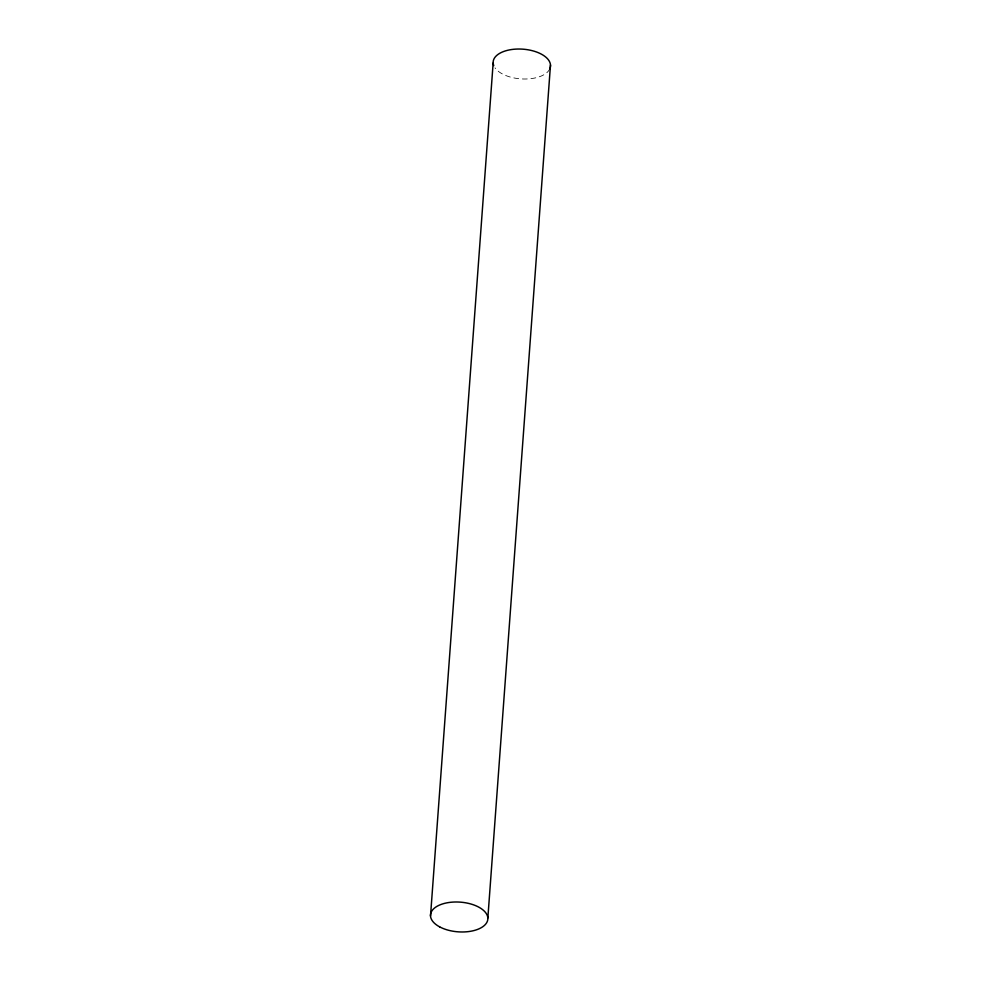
<?xml version="1.0" encoding="UTF-8"?>
<svg xmlns="http://www.w3.org/2000/svg" width="981" height="981" viewBox="0 0 981 981"><rect width="100%" height="100%" fill="white"/><g stroke="black" fill="none" stroke-linecap="round" stroke-linejoin="round"><path stroke-width="0.74" stroke-dasharray="4.91 3.68" d="M549.789 68.842A28.743 14.887 4.2 0 1 523.817 79.007A28.743 14.887 4.2 0 1 495.013 67.885"/><path stroke-width="1.47" d="M430.512 915.996L493.149 63.029M487.851 917.971L550.488 65.004M493.774 65.641A28.743 14.887 4.2 0 1 522.002 49.111A28.743 14.887 4.2 0 1 549.789 68.842M439.66 926.873A28.743 14.887 4.2 0 0 487.14 921.809A28.743 14.887 4.2 0 0 450.733 902.275A28.743 14.887 4.2 0 0 439.66 926.873"/></g></svg>
